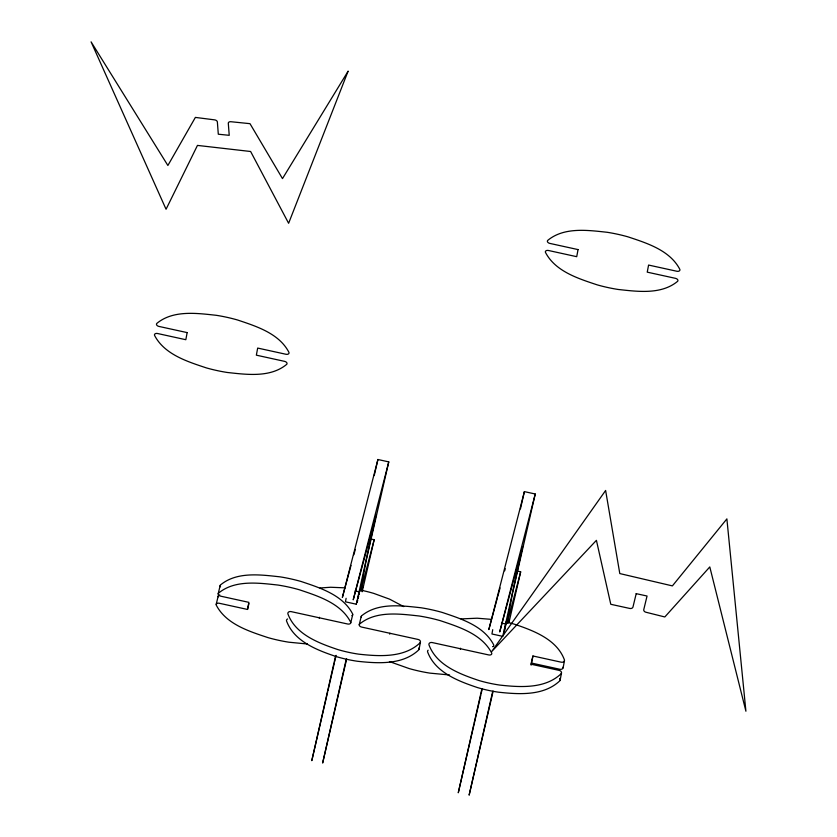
<?xml version="1.0" encoding="UTF-8"?>
<svg xmlns="http://www.w3.org/2000/svg" width="837" height="837" viewBox="0 0 837 837"><rect width="100%" height="100%" fill="white"/><g stroke="black" fill="none" stroke-linecap="round" stroke-linejoin="round"><path stroke-width="1.26" d="M356.311 604.241L376.231 514.441L353.214 599.836L388.766 461.888L377.916 459.503L342.364 597.461L350.996 565.435M496.038 602.881L488.839 629.57L524.391 491.622L535.241 493.997L499.699 631.945L522.707 546.551L502.807 636.361L491.947 633.996L492.721 629.675M346.11 598.309L345.461 601.824L356.342 604.209M307.42 643.998L288.911 642.209A115.203 74.817 13.6 0 1 268.081 637.648C248.997 631.307 226.116 624.172 216.239 605.099A2.783 1.8 13.6 0 1 219.221 603.247L247.522 609.451L248.861 602.347L220.56 596.143A2.783 1.8 13.6 0 1 218.478 593.182C234.768 579.643 258.424 582.929 277.989 585.053A115.182 74.807 13.6 0 1 299.196 589.719C318.133 596.07 340.879 603.184 350.672 622.163A2.783 1.8 13.6 0 1 347.679 624.015L291.088 611.606A2.783 2.113 10.7 0 0 287.876 613.845C295.43 634.425 318.698 643.14 337.866 649.585A115.203 87.55 10.7 0 0 358.696 654.157C379.14 656.386 403.989 658.081 420.069 642.826A2.783 2.113 10.7 0 0 418.207 639.478L361.615 627.07A2.783 1.8 13.6 0 1 359.533 624.109C375.823 610.571 399.479 613.856 419.044 615.98A115.182 74.807 13.6 0 1 440.241 620.646C459.189 626.997 481.934 634.111 491.727 653.09A2.783 1.8 13.6 0 1 488.735 654.942L432.143 642.534A2.783 2.113 10.7 0 0 428.931 644.762C436.485 665.352 459.754 674.067 478.921 680.512A115.203 87.55 10.7 0 0 499.752 685.074C520.195 687.313 545.044 689.008 561.125 673.743A2.783 2.113 10.7 0 0 559.262 670.406L530.961 664.201L532.949 655.988L561.25 662.193A2.783 2.113 10.7 0 0 564.452 659.964C556.982 639.489 533.86 630.784 514.839 624.329A115.182 87.54 10.7 0 0 506.28 622.048M319.305 618.261L319.504 617.298M358.686 595.954L358.121 598.507M358.937 594.615L359.858 589.74L358.634 594.835M360.653 589.959L366.146 560.633L388.766 461.888M389.739 634.164L389.906 633.274M419.107 649.104L420.446 642.01M460.35 649.177L460.559 648.225M505.171 628.064L504.596 630.617M505.339 627.175L506.343 621.849L505.109 626.944M506.929 623.188L512.621 592.742L535.241 493.997M531.118 665.143L532.949 655.988M560.162 680.031L561.501 672.938M563.123 667.8L564.462 660.707M335.658 655.653L311.793 760.655L327.612 692.136M346.225 659.253L322.643 763.041L346.654 658.991M361.762 590.891L362.599 587.218L361.94 589.677M481.861 688.997L458.278 792.775L474.087 724.256M492.711 691.372L469.128 795.15L493.139 691.111M508.247 623L509.074 619.338L508.425 621.786M374.233 475.552L377.916 459.503M520.436 508.906L524.391 491.622M327.905 690.87L334.34 662.956M334.633 661.69L336.097 655.34M362.18 591.749L374.181 539.719L370.571 538.934M474.38 722.99L480.825 695.076M481.118 693.8L482.29 688.725M508.948 622.592L520.666 571.838L517.046 571.043M218.185 593.768L220.194 585.45M216.197 604.324L218.185 596.111M247.522 609.451L248.934 603.582M350.713 622.916L352.691 614.714M356.782 602.473L357.19 600.778M357.608 599.072L358.424 595.682M357.315 601.845L357.713 600.171M359.24 624.695L361.249 616.377M503.466 633.735L503.874 632.04M504.292 630.345L504.899 627.792M503.79 633.954L504.198 632.291M360.716 590.985L374.181 539.719M507.201 623.094L520.666 571.838M353.873 554.764L355.306 549.417M496.32 601.813L497.471 597.545M497.764 596.478L500.066 587.94M504.669 570.865L505.245 568.731M320.027 587.982L330.594 587.26L344.928 587.836M461.072 618.909L477.132 618.208L491.465 619.37M449.553 674.967L429.967 673.136A115.203 74.817 13.6 0 1 409.136 668.564L389.435 661.575M355.003 590.943L358.623 591.738M501.489 623.063L505.098 623.858M531.61 663.082L559.911 669.286A2.783 2.113 10.7 0 0 563.123 667.058M403.716 606.605L389.613 599.166L373.783 593.402A115.182 87.54 10.7 0 0 359.994 590.001M351.938 615.593A2.783 1.8 13.6 0 0 352.659 613.95C342.867 594.971 320.121 587.856 301.174 581.506A115.182 74.807 13.6 0 0 279.976 576.839C260.412 574.716 236.756 571.43 220.466 584.969A2.783 1.8 13.6 0 0 220.539 586.789M218.216 596.886A2.783 1.8 13.6 0 1 219.775 594.981M418.887 647.953A2.783 2.113 10.7 0 1 418.73 649.92C402.649 665.174 377.801 663.49 357.357 661.251A115.203 87.55 10.7 0 1 336.526 656.679C317.359 650.244 294.09 641.529 286.536 620.939A2.783 2.113 10.7 0 1 287.551 618.951M559.597 678.409A2.783 2.113 10.7 0 1 559.786 680.847C543.705 696.102 518.856 694.407 498.413 692.178A115.203 87.55 10.7 0 1 477.582 687.606C458.414 681.161 435.146 672.446 427.592 651.866A2.783 2.113 10.7 0 1 428.136 650.203M493.401 646.216A2.783 1.8 13.6 0 0 493.704 644.877C483.922 625.898 461.177 618.784 442.229 612.433A115.182 74.807 13.6 0 0 421.032 607.767C401.467 605.643 377.811 602.358 361.521 615.896A2.783 1.8 13.6 0 0 361.322 617.277M492.867 646.572A2.783 1.8 13.6 0 1 492.595 646.677M187.153 332.603L185.824 339.707L157.523 333.503A2.783 1.8 13.6 0 0 154.531 335.355C164.418 354.428 187.3 361.563 206.383 367.903A115.203 74.817 13.6 0 0 227.214 372.465C246.779 374.589 270.435 377.874 286.725 364.336A2.783 1.8 13.6 0 0 284.643 361.375L256.352 355.17L257.681 348.066L285.982 354.271A2.783 1.8 13.6 0 0 288.974 352.419C279.181 333.44 256.436 326.325 237.499 319.975A115.182 74.807 13.6 0 0 216.291 315.308C196.726 313.184 173.071 309.899 156.781 323.438A2.783 1.8 13.6 0 0 158.863 326.409L187.153 332.603M578.053 249.593L576.714 256.687L548.423 250.483A2.783 1.8 13.6 0 0 545.431 252.335C555.318 271.418 578.2 278.543 597.273 284.883A115.203 74.817 13.6 0 0 618.104 289.456C637.668 291.569 661.324 294.854 677.625 281.316A2.783 1.8 13.6 0 0 675.543 278.355L647.242 272.151L648.581 265.057L676.882 271.261A2.783 1.8 13.6 0 0 679.864 269.409C669.987 250.326 647.106 243.201 628.022 236.861A115.203 74.817 13.6 0 0 607.191 232.288C587.626 230.175 563.971 226.879 547.68 240.428A2.783 1.8 13.6 0 0 549.752 243.389L578.053 249.593M636.204 593.653L632.981 606.992A2.783 2.113 10.7 0 1 629.769 608.447L610.78 604.293L596.415 540.336L491.664 651.604L605.622 490.472L619.798 573.565L672.393 585.9L726.882 518.898L745.913 711.22L709.797 566.921L664.819 616.963L645.882 612.224A2.783 2.113 10.7 0 1 643.768 609.608L647.053 596.028L636.204 593.653M348.066 71.271L288.619 223.291L250.629 151.497L197.459 145.408L166.061 209.26L91.087 41.85L167.881 165.485L195.377 117.41L214.596 119.858A2.783 1.8 13.6 0 1 217.369 121.972L218.3 134.213L229.223 135.322L228.302 123.29A2.783 1.8 13.6 0 1 230.886 121.721L249.991 123.667L282.487 178.605L348.066 71.271"/></g></svg>
